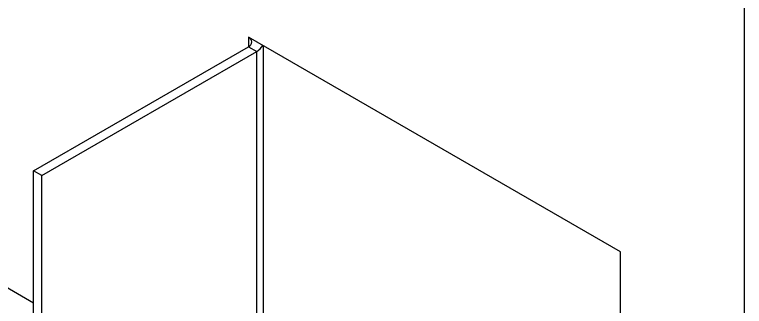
# Model space of a CAD drawing. Extents: x 75 to 2075, y 25 to 1460.
# Drawn here: x 1895.6 to 1984.8, y 952 to 987.7 of the extents above; entities that cross this region are included whole.
import ezdxf

# ---------------------------------------------------------------- set-up
doc = ezdxf.new("R2010")
doc.units = 0
doc.header["$LTSCALE"] = 5
doc.linetypes.add('SLD-KATı', pattern=[0])
doc.layers.get('0').update_dxf_attribs({"linetype": 'CONTINUOUS'})

msp = doc.modelspace()

# ---------------------------------------------------------------- linework, layer by layer
at = {"color": 7, "linetype": 'SLD-KATı'}
for p, q in [((1984.792, 520.712), (1984.792, 1064.295)), ((1969.639, 958.727), (1924.182, 984.968)), ((1897.918, 968.64), (1924.182, 983.802)), ((1924.182, 983.802), (1925.193, 983.219)), ((1926.029, 936.09), (1926.029, 983.902)), ((1898.929, 968.057), (1925.193, 983.219)), ((1897.918, 947.695), (1897.918, 968.64)), ((1898.929, 968.057), (1897.918, 968.64)), ((1898.929, 947.112), (1898.929, 968.057)), ((1897.918, 952.448), (1881.476, 961.94)), ((1969.639, 894.57), (1969.639, 958.727))]:
    msp.add_line(p, q, dxfattribs=at)
at = {"color": 8, "linetype": 'SLD-KATı'}
for p, q in [((1924.182, 984.968), (1924.182, 983.802)), ((1925.193, 936.606), (1925.193, 983.219))]:
    msp.add_line(p, q, dxfattribs=at)
at = {"color": 7, "linetype": 'SLD-KATı'}
for centre, radius, start, end in [((1923.961, 984.385), 0.624, 290.78342, 69.21658), ((1924.403, 984.749), 1.722, 297.31632, 332.67747)]:
    msp.add_arc(centre, radius, start, end, dxfattribs=at)

doc.saveas('drawing.dxf')
